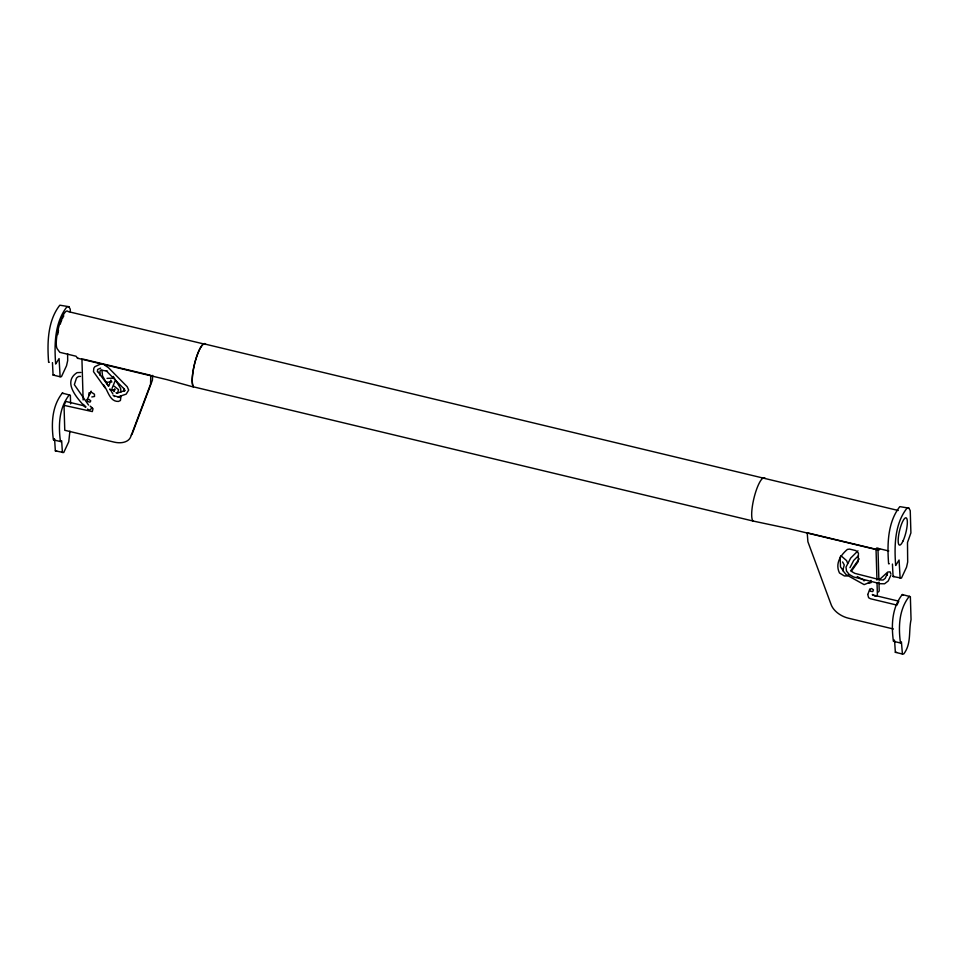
<?xml version="1.0" encoding="UTF-8"?>
<svg xmlns="http://www.w3.org/2000/svg" width="959" height="959" viewBox="0 0 959 959"><rect width="100%" height="100%" fill="white"/><g stroke="black" fill="none" stroke-linecap="round" stroke-linejoin="round"><path stroke-width="1.44" d="M69.911 431.118L68.76 441.751L63.714 452.552L55.346 450.874L54.591 439.03M97.398 371.684L97.614 369.455L100.623 368.148M886.991 574.549L886.895 575.34L887.495 573.41L885.181 578.385L883.095 579.991L880.734 579.955L854.865 573.374L851.736 571.576M115.008 381.131L111.999 388.467M113.905 391.68L114.816 388.886L114.397 390.888L112.683 389.833L114.265 389.893L109.961 389.774M117.358 393.394L118.568 389.714L114.181 386.165M868.075 593.837L869.669 589.341L871.575 588.49L873.481 589.869L872.75 591.571L870.388 591.247L869.669 589.341M849.974 567.668L853.666 560.476L858.293 555.824M108.954 385.89L110.824 380.124L111.855 382.03L106.509 382.233M890.767 575.46L888.202 580.986L884.558 583.791L880.122 583.707L853.57 576.946L849.194 574.429L846.509 571.073L846.006 567.105L850.657 558.114L857.969 550.826M83.349 359.181L150.743 375.341L150.587 384.103L130.736 436.765A18.677 11.904 25.1 0 1 113.965 442.075L64.768 430.279L64.025 405.357L65.847 401.449L84.332 405.873M90.266 392.579L89.043 395.18L88.959 392.902L91.656 392.411L94.438 394.197L94.521 396.475L91.824 396.966M87.089 399.783L89.019 399.4L90.781 400.886L89.942 402.181L87.665 401.497L87.089 399.783L91.129 391.14M840.336 556.699L840.911 555.74M54.363 438.707L53.536 439.893L60.597 441.584L61.652 440.732L62.407 452.564M894.363 640.144L893.536 641.331L900.597 643.021L901.424 641.835L902.407 654.014L903.714 653.99C911.589 643.789 908.497 631.19 911.05 619.682L910.367 596.69L902.311 594.532C891.954 607.646 891.247 624.872 893.332 640.792L893.536 641.331M49.257 362.31L48.609 362.346C47.183 343.238 47.447 321.049 59.818 305.19L68.892 306.688L70.247 309.182L70.331 312.154M889.257 563.76L888.609 563.796C887.183 544.688 887.447 522.487 899.818 506.628L908.892 508.126L910.247 510.632L910.906 532.892L907.49 542.53L907.682 562.046L906.531 567.225L901.436 578.121L893.069 576.503L892.433 564.06M878.456 592.027L879.211 590.888L878.959 582.077M850.645 570.905L859.204 558.845M851.388 571.192L858.233 561.554L858.449 553.115L855.752 550.574L849.578 549.099L847.408 549.399C840.372 555.357 835.001 563.664 839.473 572.967L844.364 575.951L847.037 575.939L848.811 574.813M70.618 403.871L70.367 395.252L62.311 393.094C51.942 406.208 51.247 423.446 53.332 439.354L53.536 439.893M69.36 394.784C59.002 407.899 58.307 425.137 60.381 441.056L60.597 441.584M909.372 596.222C899.003 609.337 898.307 626.575 900.393 642.482L900.597 643.021M879.031 580.051L887.662 572.091L890.096 571.828L890.935 574.117M91.944 408.282L89.271 410.224L87.533 409.049M869.477 582.485L864.143 584.63L846.246 574.741L842.805 570.545L844.244 564.911L842.589 561.95M117.969 396.906L126.156 394.149L128.674 390.085L127.211 386.729L108.415 367.657L104.927 365.295M99.916 364.348L94.857 366.698L93.814 368.22L93.491 371.66L105.094 387.927M868.267 583.168L870.988 582.688L870.928 580.423M863.675 580.71L864.598 580.579L857.202 576.527M68.892 306.688L66.878 306.88C54.507 322.739 54.243 344.94 55.67 364.048L59.074 358.57L60.129 376.755L61.436 376.683L66.531 365.775L67.681 360.596L67.609 353.631M908.892 508.126L906.866 508.318C894.507 524.177 894.244 546.378 895.67 565.486L899.074 560.008L900.129 578.193M52.445 362.622L53.081 375.053L54.375 374.981M893.069 576.503L894.375 576.431M80.844 372.464L77.056 372.643C61.987 382.329 77.775 398.74 85.483 407.443M80.532 376.384L78.422 376.491L76.492 378.05L74.346 384.655L88.54 405.046M55.346 450.874L56.653 450.862M894.591 640.48L895.346 652.312L896.653 652.3M107.024 378.361L112.503 378.182M120.223 397.517L114.756 395.983M898.223 510.488L205.789 344.269A22.548 5.31 -76.5 0 0 195.564 360.164A22.548 5.31 -76.5 0 0 193.49 386.849L752.911 521.001L788.406 528.517L878.048 550.01A7.192 1.69 -76.5 0 0 879.667 549.063M888.777 550.969L876.598 548.057L878.048 550.01M77.511 358.198L167.166 379.692L193.43 386.992A22.548 5.31 -76.5 0 1 195.504 360.308A22.548 5.31 -76.5 0 1 205.717 344.413L68.125 311.579A19.791 4.663 -76.5 0 0 59.158 325.521A19.791 4.663 -76.5 0 0 57.324 348.944L59.83 352.337L76.061 356.233L77.511 358.198A7.192 1.69 -76.5 0 0 78.218 358.318M107.516 371.145L100.743 370.09L99.976 371.229L100.108 375.413M53.081 375.053L60.129 376.755M91.441 407.587L92.328 407.791M872.33 594.844L898.799 601.185L896.965 605.105L870.496 598.752L868.626 597.733L867.739 594.436M64.025 405.357L92.328 411.579L93.035 408.666L90.23 406.137M893.368 628.984L848.499 618.219A18.677 11.904 25.1 0 1 831.177 604.733L807.898 541.739L807.214 532.772L876.035 549.267L876.958 580.111M895.346 652.312L902.407 654.014M902.311 594.532L903.306 594.988M62.311 393.094L63.306 393.562M85.974 406.904L83.265 404.374M116.027 392.687L116.758 393.238L125.078 390.493L123.507 391.248L124.502 390.145L123.759 388.419L124.55 389.402L106.185 370.761M113.15 395.408L114.684 396.57M841.894 556.532L846.593 560.631L847.672 563.317M843.405 570.941L840.48 566.901L840.204 557.551M97.554 371.313L107.864 385.134M113.222 376.407L120.654 388.467L120.93 392.063M872.486 594.46L874.8 596.066L876.634 595.935L877.389 594.796L877.041 583.048M108.451 386.273L102.541 375.988L101.894 370.114M109.925 388.839L112.886 393.981M103.668 385.038C108.055 390.457 109.518 401.749 118.401 401.437L120.414 400.526L121.038 396.067M877.953 548.296L878.864 579.14M152.685 375.377L152.409 380.196L132.57 432.857A18.677 11.904 25.1 0 1 131.251 435.098M81.923 358.846L83.133 399.963M57.72 334.559A17.274 4.076 -76.5 0 1 58.511 330.471M60.249 324.07A17.274 4.076 -76.5 0 1 61.82 319.827M62.359 318.604A17.274 4.076 -76.5 0 1 63.821 315.871M752.911 521.001A22.548 5.31 -76.5 0 1 754.985 494.317A22.548 5.31 -76.5 0 1 765.198 478.421M903.042 540.948A14.001 3.297 -76.5 0 0 906.579 518.208A14.001 3.297 -76.5 0 0 898.655 535.146A14.001 3.297 -76.5 0 0 903.042 540.948"/></g></svg>
